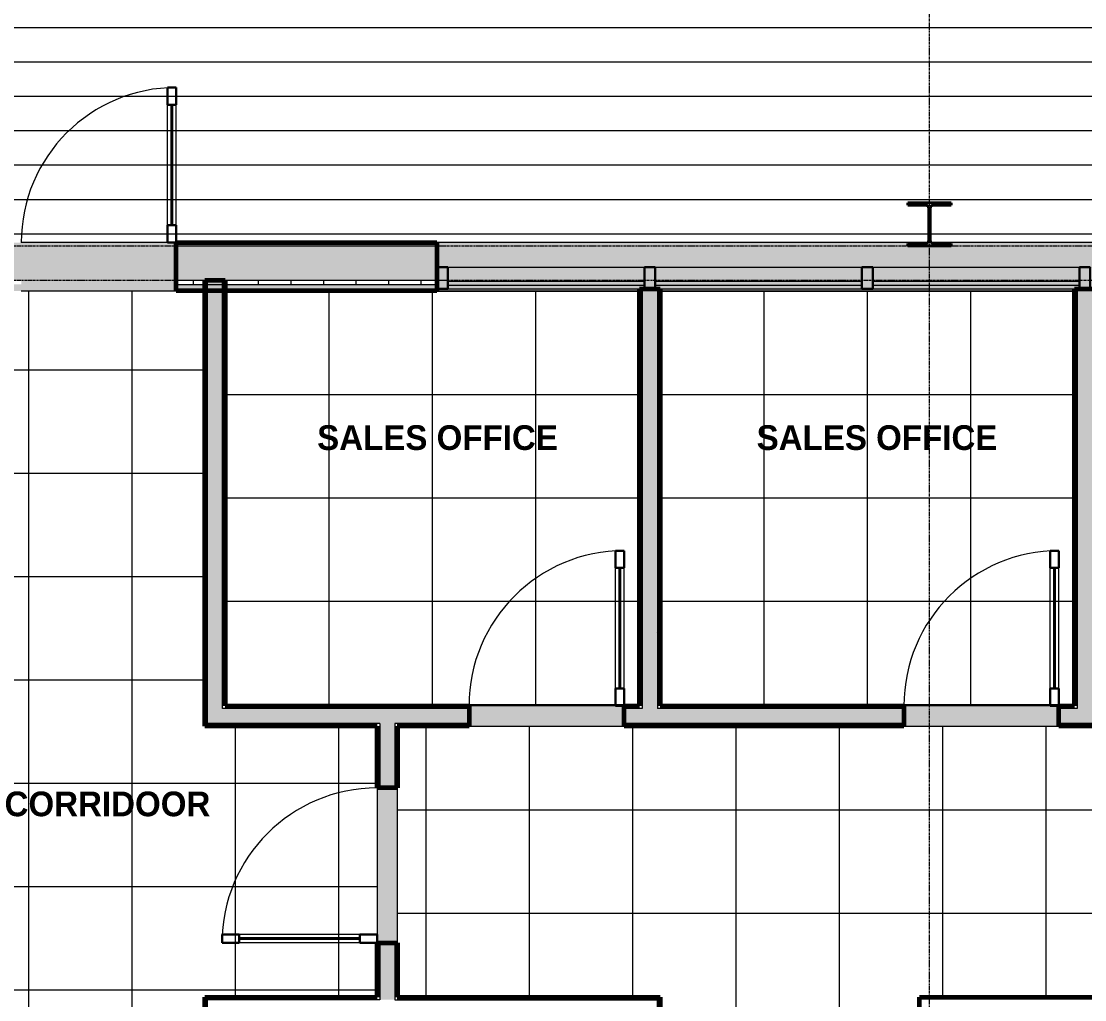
# Model space of a CAD drawing. Header units: inches. Extents: x 127 to 2210, y -1631 to -47.
# Drawn here: x 1138.4 to 1385.4, y -863.6 to -636.3 of the extents above; entities that cross this region are included whole.
import ezdxf

# ---------------------------------------------------------------- set-up
doc = ezdxf.new("R2010")
doc.units = ezdxf.units.IN
doc.header["$MEASUREMENT"] = 0
doc.linetypes.add('Grid Line 1_2_', pattern=[0.875, 0.5, -0.125, 0.125, -0.125])
for name, color, linetype, lineweight in [('A-AREA-IDEN', 2, 'Continuous', 9), ('A-CLNG-PATT', 13, 'Continuous', 18), ('A-DOOR', 31, 'Continuous', 18), ('A-DOOR-GLAZ', 31, 'Continuous', 40), ('A-GLAZ-CURT', 52, 'Continuous', 9), ('A-GLAZ-CWMG', 51, 'Continuous', 9), ('A-ROOF-PATT', 132, 'Continuous', 18), ('A-WALL', 113, 'Continuous', 18), ('A-WALL-PATT', 111, 'Continuous', 60), ('I-WALL', 2, 'Continuous', 18), ('L-SITE-WALL', 31, 'Continuous', 18), ('S-COLS', 52, 'Continuous', 9), ('S-GRID', 1, 'Continuous', 9)]:
    doc.layers.add(name, color=color, linetype=linetype, lineweight=lineweight)
doc.styles.add('Century Gothic_B', font='GOTHICB.TTF', dxfattribs={"height": 5.744479})
pattern_1 = [(0, (0, 0), (20.48, 5.12), [0.845, -14.515, 0.845, -14.515, -81.92]), (0, (0, 0), (20.48, 5.12), [-30.72, 0.845, -29.875, 0.845, -14.515, -35.84]), (0, (0, 0), (20.48, 5.12), [-76.8, 0.845, -9.395, 0.845, -24.755]), (120, (7.68, 2.56), (-14.67405, 15.1762), [0.845, -14.515, 0.845, -14.515, -81.92]), (120, (7.68, 2.56), (-14.67405, 15.1762), [-30.72, 0.845, -29.875, 0.845, -14.515, -35.84]), (120, (7.68, 2.56), (-14.67405, 15.1762), [-76.8, 0.845, -9.395, 0.845, -24.755]), (240, (10.24, 12.8), (-5.80595, -20.2962), [0.845, -14.515, 0.845, -14.515, -81.92]), (240, (10.24, 12.8), (-5.80595, -20.2962), [-30.72, 0.845, -29.875, 0.845, -14.515, -35.84]), (240, (10.24, 12.8), (-5.80595, -20.2962), [-76.8, 0.845, -9.395, 0.845, -24.755])]

# ---------------------------------------------------------------- blocks, each defined once
blk = doc.blocks.new('Single-Glass 1 - 36_ x 84_-598703-REFLECTED CEILING PLAN - OFFICE ANNEX')
at = {"layer": 'A-DOOR', "color": 90, "lineweight": 30}
for p, q in [((16, 37.625), (16, 41.625)), ((18, 41.625), (16, 41.625)), ((18, 37.625), (18, 41.625)), ((16, 37.625), (18, 37.625)), ((16, 9.625), (18, 9.625)), ((16, 5.625), (16, 9.625)), ((18, 5.625), (18, 9.625)), ((18, 5.625), (16, 5.625))]:
    blk.add_line(p, q, dxfattribs=at)
at = {"layer": 'A-DOOR', "color": 7, "lineweight": 9}
for p, q in [((16, 9.625), (16, 37.625)), ((18, 9.625), (18, 37.625))]:
    blk.add_line(p, q, dxfattribs=at)
blk.add_arc((18, 5.625), 36, 90, 180, dxfattribs=at)
at = {"layer": 'A-DOOR-GLAZ', "color": 130}
blk.add_line((17, 37.625), (17, 9.625), dxfattribs=at)
blk = doc.blocks.new('System Panel - Glazed-552699-REFLECTED CEILING PLAN - OFFICE ANNEX')
at = {"layer": 'A-GLAZ-CURT'}
blk.add_hatch(color=151, dxfattribs=at).paths.add_polyline_path([(22.86, -1.75), (22.86, -0.75), (-22.86, -0.75), (-22.86, -1.75)], flags=0)
at = {"layer": 'A-GLAZ-CURT', "color": 50, "lineweight": 18}
for p, q in [((-22.86, -1.75), (-22.86, -0.75)), ((-22.86, -0.75), (22.86, -0.75)), ((22.86, -1.75), (-22.86, -1.75)), ((22.86, -0.75), (22.86, -1.75))]:
    blk.add_line(p, q, dxfattribs=at)
blk = doc.blocks.new('Rectangular Mullion - 2_5_ x 5_ rectangular-552639-REFLECTED CEILING PLAN - OFFICE ANNEX')
at = {"layer": 'A-GLAZ-CWMG'}
blk.add_hatch(color=170, dxfattribs=at).paths.add_polyline_path([(-2.5, 2.5), (-2.5, -2.5), (0, -2.5), (0, 2.5)], flags=0)
at = {"layer": 'A-GLAZ-CWMG', "color": 90, "lineweight": 30}
for p, q in [((-2.5, 2.5), (0, 2.5)), ((-2.5, -2.5), (-2.5, 2.5)), ((0, 2.5), (0, -2.5)), ((0, -2.5), (-2.5, -2.5))]:
    blk.add_line(p, q, dxfattribs=at)
blk = doc.blocks.new('System Panel - Glazed-552889-REFLECTED CEILING PLAN - OFFICE ANNEX')
at = {"layer": 'A-GLAZ-CURT'}
blk.add_hatch(color=151, dxfattribs=at).paths.add_polyline_path([(24, -1.75), (24, -0.75), (-24, -0.75), (-24, -1.75)], flags=0)
at = {"layer": 'A-GLAZ-CURT', "color": 50, "lineweight": 18}
for p, q in [((-24, -1.75), (-24, -0.75)), ((-24, -0.75), (24, -0.75)), ((24, -1.75), (-24, -1.75)), ((24, -0.75), (24, -1.75))]:
    blk.add_line(p, q, dxfattribs=at)
blk = doc.blocks.new('Rectangular Mullion - 2_5_ x 5_ rectangular-552885-REFLECTED CEILING PLAN - OFFICE ANNEX')
at = {"layer": 'A-GLAZ-CWMG'}
h = blk.add_hatch(color=170, dxfattribs=at)
h.paths.add_polyline_path([(1286.78, -698.46), (1333.65, -698.46), (1333.65, -697.71), (1285.65, -697.71), (1285.65, -698.46), (1286.15, -698.46)], flags=0)
h.paths.add_polyline_path([(1286.15, -696.71), (1333.65, -696.71), (1333.65, -693.46), (1285.65, -693.46), (1285.65, -696.71)], flags=0)
at = {"layer": 'A-GLAZ-CWMG', "color": 7}
for p, q in [((1285.65, -693.46), (1333.65, -693.46)), ((1286.78, -698.46), (1333.65, -698.46))]:
    blk.add_line(p, q, dxfattribs=at)
blk = doc.blocks.new('Rectangular Mullion - 2_5_ x 5_ rectangular-V15-REFLECTED CEILING PLAN - OFFICE ANNEX')
at = {"layer": 'A-GLAZ-CWMG'}
h = blk.add_hatch(color=170, dxfattribs=at)
h.paths.add_polyline_path([(1336.15, -698.46), (1384.15, -698.46), (1384.15, -697.71), (1336.15, -697.71)], flags=0)
h.paths.add_polyline_path([(1384.15, -696.71), (1384.15, -693.46), (1336.15, -693.46), (1336.15, -696.71), (1383.65, -696.71)], flags=0)
at = {"layer": 'A-GLAZ-CWMG', "color": 7}
for p, q in [((1336.15, -693.46), (1384.15, -693.46)), ((1336.15, -698.46), (1383.03, -698.46))]:
    blk.add_line(p, q, dxfattribs=at)
blk = doc.blocks.new('Rectangular Mullion - 2_5_ x 5_ rectangular-552636-REFLECTED CEILING PLAN - OFFICE ANNEX')
at = {"layer": 'A-GLAZ-CWMG'}
blk.add_hatch(color=170, dxfattribs=at).paths.add_polyline_path([(1.25, 2.5), (1.25, -2.5), (-1.25, -2.5), (-1.25, 2.5)], flags=0)
at = {"layer": 'A-GLAZ-CWMG', "color": 90, "lineweight": 30}
for p, q in [((1.25, 2.5), (-1.25, 2.5)), ((-1.25, 2.5), (-1.25, -2.5)), ((1.25, -2.5), (1.25, 2.5)), ((-1.25, -2.5), (1.25, -2.5))]:
    blk.add_line(p, q, dxfattribs=at)
blk = doc.blocks.new('Rectangular Mullion - 2_5_ x 5_ rectangular-552698-REFLECTED CEILING PLAN - OFFICE ANNEX')
at = {"layer": 'A-GLAZ-CWMG'}
h = blk.add_hatch(color=170, dxfattribs=at)
h.paths.add_polyline_path([(1237.44, -698.46), (1283.15, -698.46), (1283.15, -697.71), (1237.44, -697.71)], flags=0)
h.paths.add_polyline_path([(1283.15, -696.71), (1283.15, -693.46), (1237.44, -693.46), (1237.44, -696.71), (1282.65, -696.71)], flags=0)
at = {"layer": 'A-GLAZ-CWMG', "color": 7}
for p, q in [((1237.44, -693.46), (1283.15, -693.46)), ((1237.44, -698.46), (1282.03, -698.46))]:
    blk.add_line(p, q, dxfattribs=at)
blk = doc.blocks.new('Open Source Metal Building_Exterior_rvt-1-REFLECTED CEILING PLAN - OFFICE ANNEX')
at = {"layer": 'A-ROOF-PATT', "lineweight": 9}
h = blk.add_hatch(dxfattribs=at)
h.set_pattern_fill('FP_35', style=0, pattern_type=2)
h.set_pattern_definition([(180, (-24239.079, 22238.23), (1e-15, 7.993), [])])
h.paths.add_polyline_path([(2047.37, -700.56), (2210.16, -700.56), (2210.16, -698.96), (2044.81, -698.96), (2044.81, -700.56), (2046.41, -700.56)], flags=0)
h.paths.add_polyline_path([(647.43, -700.56), (891.64, -700.56), (891.64, -698.96), (641.67, -698.96), (641.67, -700.56)], flags=0)
h.paths.add_polyline_path([(366.33, -700.56), (367.94, -700.56), (367.94, -698.96), (126.52, -698.96), (126.52, -700.56), (354.41, -700.56)], flags=0)
h.paths.add_polyline_path([(379.19, -700.56), (379.69, -700.56), (379.69, -698.96), (379.19, -698.96)], flags=0)
h.paths.add_polyline_path([(634.17, -700.56), (634.17, -698.96), (627.56, -698.96), (627.56, -700.56)], flags=0)
h.paths.add_polyline_path([(622.81, -700.56), (622.81, -698.96), (387.19, -698.96), (387.19, -700.56), (582.31, -700.56)], flags=0)
h.paths.add_polyline_path([(2014.82, -687.71), (2028.94, -687.7), (2029.14, -687.21), (2029.14, -679.73), (2028.94, -679.24), (2028.45, -679.04), (2024.31, -679.04), (2024.31, -678.48), (2034.31, -678.48), (2034.31, -679.04), (2030.17, -679.04), (2029.68, -679.24), (2029.48, -679.73), (2029.48, -687.21), (2029.71, -687.71), (2210.16, -687.71), (2210.16, -119.95), (126.52, -119.95), (126.52, -687.71), (383.06, -687.7), (383.27, -687.21), (383.27, -679.73), (383.06, -679.24), (382.58, -679.04), (378.44, -679.04), (378.44, -678.48), (388.44, -678.48), (388.44, -679.04), (384.3, -679.04), (383.81, -679.24), (383.61, -679.73), (383.61, -687.21), (383.84, -687.71), (637.54, -687.7), (637.75, -687.21), (637.75, -679.73), (637.54, -679.24), (637.05, -679.04), (632.92, -679.04), (632.92, -678.48), (642.92, -678.48), (642.92, -679.04), (638.78, -679.04), (638.29, -679.24), (638.09, -679.73), (638.09, -687.21), (638.32, -687.71), (760.61, -687.71), (760.61, -200.84), (1118.36, -200.84), (1118.36, -448.84), (1039.36, -448.84), (1039.36, -571.59), (1118.36, -571.59), (1118.36, -678.48), (1127.35, -678.48), (1127.35, -679.04), (1123.21, -679.04), (1122.73, -679.24), (1122.52, -679.73), (1122.52, -687.21), (1122.75, -687.71), (1348.98, -687.7), (1349.18, -687.21), (1349.18, -679.73), (1348.98, -679.24), (1348.49, -679.04), (1344.35, -679.04), (1344.35, -678.48), (1354.35, -678.48), (1354.35, -679.04), (1350.21, -679.04), (1349.73, -679.24), (1349.52, -679.73), (1349.52, -687.21), (1349.75, -687.71), (1591.98, -687.7), (1592.18, -687.21), (1592.18, -679.73), (1591.98, -679.24), (1591.49, -679.04), (1587.35, -679.04), (1587.35, -678.48), (1597.35, -678.48), (1597.35, -679.04), (1593.21, -679.04), (1592.73, -679.24), (1592.52, -679.73), (1592.52, -687.21), (1592.75, -687.71), (1800.56, -687.7), (1800.77, -687.21), (1800.77, -679.73), (1800.56, -679.24), (1800.08, -679.04), (1795.94, -679.04), (1795.94, -678.48), (1805.94, -678.48), (1805.94, -679.04), (1801.8, -679.04), (1801.31, -679.24), (1801.11, -679.73), (1801.11, -687.21), (1801.34, -687.71), (1949.7, -687.71)], flags=0)
h.paths.add_polyline_path([(1014.73, -687.71), (1113.61, -687.71), (1113.61, -675.59), (765.36, -675.59), (765.36, -687.71), (895.02, -687.7), (895.23, -687.21), (895.23, -679.73), (895.02, -679.24), (894.53, -679.04), (890.39, -679.04), (890.39, -678.48), (900.39, -678.48), (900.39, -679.04), (896.26, -679.04), (895.77, -679.24), (895.56, -679.73), (895.56, -687.21), (895.79, -687.71), (1011.23, -687.71)], flags=0)
h.paths.add_polyline_path([(1121.95, -687.71), (1121.98, -687.7), (1122.18, -687.21), (1122.18, -679.73), (1121.98, -679.24), (1121.49, -679.04), (1118.36, -679.04), (1118.36, -687.71), (1121.49, -687.71)], flags=0)
at = {"layer": 'A-WALL-PATT', "lineweight": 9}
h = blk.add_hatch(dxfattribs=at)
h.set_pattern_fill('FP_31', color=55, style=0, pattern_type=2)
h.set_pattern_definition([(161.57, (0.32, 0.32), (-2.56049618, -0.0005374), [0, -18.214, 2.022, 0]), (18.43, (-0.32, 0.32), (-2.56049618, 0.0005374), [0, -18.214, 2.022, 0]), (108.43, (0.32, 0.32), (1.2792209, -6.40087673), [6.07, -14.166]), (71.57, (-0.32, 0.32), (1.2792209, 6.40087673), [6.07, -14.166])])
h.paths.add_polyline_path([(2079.93, -696.46), (2210.16, -696.46), (2210.16, -688.46), (1644.4, -688.46), (1644.4, -696.46), (2047.37, -696.46)], flags=0)
h.paths.add_polyline_path([(1559.02, -696.46), (1608.4, -696.46), (1608.4, -688.46), (1540.94, -688.46), (1540.94, -696.46)], flags=0)
h.paths.add_polyline_path([(370.44, -696.46), (385.56, -696.46), (385.56, -688.46), (126.52, -688.46), (126.52, -696.46), (354.41, -696.46)], flags=0)
h.paths.add_polyline_path([(842.77, -696.46), (1138.4, -696.46), (1138.4, -688.46), (421.56, -688.46), (421.56, -696.46), (777.65, -696.46)], flags=0)
h.paths.add_polyline_path([(1174.4, -696.46), (1234.94, -696.46), (1234.94, -688.46), (1174.4, -688.46)], flags=0)
h = blk.add_hatch(dxfattribs=at)
h.set_pattern_fill('FP_32', style=0, pattern_type=2)
h.set_pattern_definition([(0, (0, 0), (0, 7.554), []), (90, (0, 0), (-7.554, 5e-16), [])])
h.paths.add_polyline_path([(1608.4, -697.46), (1608.4, -696.46), (1540.94, -696.46), (1540.94, -697.46), (1559.02, -697.46)], flags=0)
h.paths.add_polyline_path([(2079.93, -697.46), (2210.16, -697.46), (2210.16, -696.46), (2042.31, -696.46), (2042.31, -697.46), (2047.37, -697.46)], flags=0)
h.paths.add_polyline_path([(1949.7, -697.46), (2034.31, -697.46), (2034.31, -696.46), (1644.4, -696.46), (1644.4, -697.46), (1819.47, -697.46)], flags=0)
h.paths.add_polyline_path([(369.44, -697.46), (370.44, -697.46), (370.44, -696.46), (126.52, -696.46), (126.52, -697.46), (354.41, -697.46)], flags=0)
h.paths.add_polyline_path([(385.56, -697.46), (385.56, -696.46), (378.44, -696.46), (378.44, -697.46), (379.19, -697.46)], flags=0)
h.paths.add_polyline_path([(842.77, -697.46), (1138.4, -697.46), (1138.4, -696.46), (421.56, -696.46), (421.56, -697.46), (777.65, -697.46)], flags=0)
h.paths.add_polyline_path([(1174.4, -697.46), (1234.94, -697.46), (1234.94, -696.46), (1174.4, -696.46)], flags=0)
at = {"layer": 'L-SITE-WALL', "lineweight": 5}
h = blk.add_hatch(color=21, dxfattribs=at)
h.paths.add_polyline_path([(1138.4, -688.46), (1138.4, -687.71), (421.56, -687.71), (421.56, -688.46), (1135.78, -688.46)], flags=0)
h.paths.add_polyline_path([(2079.93, -688.46), (2210.16, -688.46), (2210.16, -687.71), (1644.4, -687.71), (1644.4, -688.46), (2047.37, -688.46)], flags=0)
h.paths.add_polyline_path([(1234.94, -688.46), (1234.94, -687.71), (1174.4, -687.71), (1174.4, -688.46)], flags=0)
h.paths.add_polyline_path([(1540.94, -688.46), (1608.4, -688.46), (1608.4, -687.71), (1540.94, -687.71)], flags=0)
h.paths.add_polyline_path([(354.41, -688.46), (385.56, -688.46), (385.56, -687.71), (126.52, -687.71), (126.52, -688.46), (321.86, -688.46)], flags=0)
blk.add_hatch(color=8, dxfattribs=at).paths.add_polyline_path([(1168.34, -698.96), (1174.4, -698.96), (1174.4, -687.71), (1138.4, -687.71), (1138.4, -698.96)], flags=0)
h = blk.add_hatch(color=8, dxfattribs=at)
h.paths.add_polyline_path([(1387.78, -698.96), (1484.03, -698.96), (1484.03, -698.46), (1387.78, -698.46)], flags=0)
h.paths.add_polyline_path([(1540.94, -698.96), (1540.94, -698.46), (1488.78, -698.46), (1488.78, -698.96), (1538.44, -698.96)], flags=0)
h.paths.add_polyline_path([(1383.03, -698.96), (1383.03, -698.46), (1286.78, -698.46), (1286.78, -698.96), (1336.15, -698.96)], flags=0)
h.paths.add_polyline_path([(1234.94, -698.96), (1282.03, -698.96), (1282.03, -698.46), (1234.94, -698.46)], flags=0)
h.paths.add_polyline_path([(1386.65, -693.46), (1540.94, -693.46), (1540.94, -687.71), (1349.75, -687.71), (1350.21, -687.9), (1354.35, -687.9), (1354.35, -688.46), (1344.35, -688.46), (1344.35, -687.9), (1348.49, -687.9), (1348.95, -687.71), (1234.94, -687.71), (1234.94, -693.46), (1384.15, -693.46)], flags=0)
at = {"layer": 'L-SITE-WALL'}
h = blk.add_hatch(color=253, dxfattribs=at)
h.paths.add_polyline_path([(2079.93, -698.96), (2210.16, -698.96), (2210.16, -697.46), (2043.31, -697.46), (2043.31, -698.96), (2047.37, -698.96)], flags=0)
h.paths.add_polyline_path([(379.19, -698.96), (385.56, -698.96), (385.56, -697.46), (379.19, -697.46)], flags=0)
h.paths.add_polyline_path([(1038.11, -698.96), (1138.4, -698.96), (1138.4, -697.46), (421.56, -697.46), (421.56, -698.96), (907.88, -698.96)], flags=0)
h.paths.add_polyline_path([(1174.4, -698.96), (1234.94, -698.96), (1234.94, -697.46), (1174.4, -697.46)], flags=0)
h.paths.add_polyline_path([(2033.56, -698.96), (2033.56, -697.46), (1644.4, -697.46), (1644.4, -698.96), (2031.09, -698.96)], flags=0)
h.paths.add_polyline_path([(1540.94, -698.96), (1608.4, -698.96), (1608.4, -697.46), (1540.94, -697.46)], flags=0)
h.paths.add_polyline_path([(367.94, -698.96), (369.44, -698.96), (369.44, -697.46), (126.52, -697.46), (126.52, -698.96), (354.41, -698.96)], flags=0)
at = {"layer": 'S-COLS'}
h = blk.add_hatch(dxfattribs=at)
h.set_pattern_fill('FP_34', color=256, style=0, pattern_type=2)
h.set_pattern_definition([(45, (0, 0), (-6.335677, 6.335677), []), (45, (0, 9.6), (-6.335677, 6.335677), [])])
h.paths.add_polyline_path([(1354.35, -688.46), (1354.35, -687.9), (1350.21, -687.9), (1349.73, -687.7), (1349.52, -687.21), (1349.52, -679.73), (1349.73, -679.24), (1350.21, -679.04), (1354.35, -679.04), (1354.35, -678.48), (1344.35, -678.48), (1344.35, -679.04), (1348.49, -679.04), (1348.98, -679.24), (1349.18, -679.73), (1349.18, -687.21), (1348.98, -687.7), (1348.49, -687.9), (1344.35, -687.9), (1344.35, -688.46)], flags=0)
at = {"layer": 'A-WALL', "color": 50}
for p, q in [((1174.4, -688.46), (1234.94, -688.46)), ((1174.4, -696.46), (1234.94, -696.46)), ((1174.4, -697.46), (1234.94, -697.46))]:
    blk.add_line(p, q, dxfattribs=at)
at = {"layer": 'L-SITE-WALL', "color": 50}
for p, q in [((1174.4, -687.71), (1138.4, -687.71)), ((1348.95, -687.71), (1234.94, -687.71)), ((1540.94, -687.71), (1349.75, -687.71)), ((1138.4, -698.96), (1174.4, -698.96)), ((1234.94, -698.96), (1282.03, -698.96)), ((1286.78, -698.96), (1383.03, -698.96))]:
    blk.add_line(p, q, dxfattribs=at)
at = {"layer": 'L-SITE-WALL', "color": 250, "lineweight": 60}
for p, q in [((1174.4, -698.96), (1174.4, -687.71)), ((1174.4, -687.71), (1234.94, -687.71)), ((1234.94, -687.71), (1234.94, -698.96)), ((1234.94, -698.96), (1174.4, -698.96))]:
    blk.add_line(p, q, dxfattribs=at)
at = {"layer": 'S-COLS', "color": 130, "lineweight": 40}
for p, q in [((1344.35, -678.48), (1354.35, -678.48)), ((1344.35, -679.04), (1344.35, -678.48)), ((1348.49, -679.04), (1344.35, -679.04)), ((1354.35, -679.04), (1350.21, -679.04)), ((1354.35, -678.48), (1354.35, -679.04)), ((1349.18, -687.21), (1349.18, -679.73)), ((1349.52, -679.73), (1349.52, -687.21)), ((1344.35, -688.46), (1344.35, -687.9)), ((1344.35, -687.9), (1348.49, -687.9)), ((1354.35, -688.46), (1344.35, -688.46)), ((1350.21, -687.9), (1354.35, -687.9)), ((1354.35, -687.9), (1354.35, -688.46))]:
    blk.add_line(p, q, dxfattribs=at)
for centre, start, end in [((1348.49, -679.73), 0, 90), ((1350.21, -679.73), 90, 180), ((1348.49, -687.21), 270, 0), ((1350.21, -687.21), 180, 270)]:
    blk.add_arc(centre, 0.691, start, end, dxfattribs=at)
at = {"layer": 'S-GRID', "linetype": 'Grid Line 1_2_'}
for p, q in [((1349.35, -1631.19), (1349.35, -124.28)), ((329.05, -688.46), (2105.65, -688.46)), ((329.05, -696.46), (2105.65, -696.46))]:
    blk.add_line(p, q, dxfattribs=at)
at = {"lineweight": 9}
for name, p in [('Single-Glass 1 - 36_ x 84_-598703-REFLECTED CEILING PLAN - OFFICE ANNEX', (1156.4, -693.34)), ('Rectangular Mullion - 2_5_ x 5_ rectangular-552698-REFLECTED CEILING PLAN - OFFICE ANNEX', (0, 0)), ('Rectangular Mullion - 2_5_ x 5_ rectangular-552885-REFLECTED CEILING PLAN - OFFICE ANNEX', (0, 0)), ('Rectangular Mullion - 2_5_ x 5_ rectangular-V15-REFLECTED CEILING PLAN - OFFICE ANNEX', (0, 0)), ('System Panel - Glazed-552699-REFLECTED CEILING PLAN - OFFICE ANNEX', (1260.29, -695.96)), ('System Panel - Glazed-552889-REFLECTED CEILING PLAN - OFFICE ANNEX', (1309.65, -695.96)), ('System Panel - Glazed-552889-REFLECTED CEILING PLAN - OFFICE ANNEX', (1360.15, -695.96))]:
    blk.add_blockref(name, p, dxfattribs=at)
at = {"lineweight": 9, "rotation": 180}
blk.add_blockref('Rectangular Mullion - 2_5_ x 5_ rectangular-552639-REFLECTED CEILING PLAN - OFFICE ANNEX', (1234.94, -695.96), dxfattribs=at)
at = {"lineweight": 9, "extrusion": (0, 0, -1), "rotation": 180}
for p in [(-1284.4, -695.96), (-1334.9, -695.96), (-1385.4, -695.96)]:
    blk.add_blockref('Rectangular Mullion - 2_5_ x 5_ rectangular-552636-REFLECTED CEILING PLAN - OFFICE ANNEX', p, dxfattribs=at)
blk = doc.blocks.new('Single-Glass 1 - 36_ x 84_-564710-REFLECTED CEILING PLAN - OFFICE ANNEX')
at = {"layer": 'A-DOOR', "lineweight": 30}
for p, q in [((16, 34.375), (16, 38.375)), ((18, 38.375), (16, 38.375)), ((18, 34.375), (18, 38.375)), ((16, 34.375), (18, 34.375)), ((16, 6.375), (18, 6.375)), ((16, 2.375), (16, 6.375)), ((18, 2.375), (18, 6.375)), ((18, 2.375), (16, 2.375))]:
    blk.add_line(p, q, dxfattribs=at)
at = {"layer": 'A-DOOR', "lineweight": 9}
for p, q in [((16, 6.375), (16, 34.375)), ((18, 6.375), (18, 34.375))]:
    blk.add_line(p, q, dxfattribs=at)
blk.add_arc((18, 2.375), 36, 90, 180, dxfattribs=at)
at = {"layer": 'A-DOOR-GLAZ'}
blk.add_line((17, 34.375), (17, 6.375), dxfattribs=at)
blk = doc.blocks.new('Single-Glass 1 - 36_ x 84_-564716-REFLECTED CEILING PLAN - OFFICE ANNEX')
at = {"layer": 'A-DOOR', "lineweight": 30}
for p, q in [((16, -2.375), (16, -6.375)), ((18, -2.375), (16, -2.375)), ((18, -2.375), (18, -6.375)), ((16, -6.375), (18, -6.375)), ((16, -34.375), (16, -38.375)), ((16, -34.375), (18, -34.375)), ((18, -34.375), (18, -38.375)), ((18, -38.375), (16, -38.375))]:
    blk.add_line(p, q, dxfattribs=at)
at = {"layer": 'A-DOOR', "lineweight": 9}
for p, q in [((16, -6.375), (16, -34.375)), ((18, -6.375), (18, -34.375))]:
    blk.add_line(p, q, dxfattribs=at)
blk.add_arc((18, -2.375), 36, 180, 270, dxfattribs=at)
at = {"layer": 'A-DOOR-GLAZ'}
blk.add_line((17, -34.375), (17, -6.375), dxfattribs=at)

msp = doc.modelspace()

# ---------------------------------------------------------------- hatches: boundary and pattern name
at = {"layer": 'A-CLNG-PATT'}
h = msp.add_hatch(dxfattribs=at)
h.set_pattern_fill('FP_25', color=256, style=0, pattern_type=2)
h.set_pattern_definition([(0, (1068.12, -837.293), (0, -24), []), (270, (1068.12, -837.293), (-24, -1e-15), [])])
h.paths.add_polyline_path([(1168.34, -1012.46), (1181.03, -1012.46), (1181.03, -862.96), (1221.03, -862.96), (1221.03, -800.04), (1181.03, -800.04), (1181.03, -698.96), (1120.78, -698.96), (1120.78, -1005.35), (1127.35, -1005.35), (1127.33, -1005.9), (1123.21, -1005.9), (1122.73, -1006.11), (1122.52, -1006.6), (1122.52, -1012.46), (1135.78, -1012.46)], flags=0)
h.paths.add_polyline_path([(1122.18, -1012.46), (1122.18, -1006.6), (1121.98, -1006.11), (1121.49, -1005.9), (1120.78, -1005.9), (1120.78, -1012.46)], flags=0)
h.paths.add_polyline_path([(1103.22, -903.09), (1116.03, -903.09), (1116.03, -698.96), (902.78, -698.96), (902.78, -903.09), (1038.11, -903.09)], flags=0)
h = msp.add_hatch(dxfattribs=at)
h.set_pattern_fill('FP_29', color=256, style=0, pattern_type=2)
h.set_pattern_definition([(270, (1233.903, -747.063), (-24, -1e-15), []), (180, (1233.903, -747.063), (3e-15, 24), [])])
h.paths.add_polyline_path([(1278.4, -795.29), (1282.03, -795.29), (1282.03, -698.96), (1185.78, -698.96), (1185.78, -795.29), (1242.4, -795.29)], flags=0)
h = msp.add_hatch(dxfattribs=at)
h.set_pattern_fill('FP_17', color=256, style=0, pattern_type=2)
h.set_pattern_definition([(90, (1334.903, -747.063), (24, -1e-15), []), (0, (1334.903, -747.063), (0, -24), [])])
h.paths.add_polyline_path([(1343.4, -795.29), (1383.03, -795.29), (1383.03, -698.96), (1286.78, -698.96), (1286.78, -795.29), (1298.56, -795.29)], flags=0)
h = msp.add_hatch(dxfattribs=at)
h.set_pattern_fill('FP_6', color=256, style=0, pattern_type=2)
h.set_pattern_definition([(270, (1352.403, -1107.5), (-24, -1e-15), []), (180, (1352.403, -1107.5), (-3e-15, 24), [])])
h.paths.add_polyline_path([(1559.02, -1331.96), (1585.03, -1331.96), (1585.03, -1271.71), (1347.03, -1271.71), (1347.03, -1173.33), (1344.35, -1173.33), (1344.35, -1172.77), (1347.03, -1172.77), (1347.03, -1163.9), (1344.35, -1163.9), (1344.35, -1163.35), (1347.03, -1163.35), (1347.03, -1015.33), (1344.35, -1015.33), (1344.35, -1014.77), (1347.03, -1014.77), (1347.03, -1005.9), (1344.35, -1005.9), (1344.35, -1005.35), (1347.03, -1005.35), (1347.03, -862.96), (1585.03, -862.96), (1585.03, -800.04), (1225.78, -800.04), (1225.78, -862.96), (1286.78, -862.96), (1286.78, -1271.71), (1185.78, -1271.71), (1185.78, -1331.96), (1493.91, -1331.96)], flags=0)
at = {"layer": 'A-WALL-PATT', "lineweight": 9}
h = msp.add_hatch(dxfattribs=at)
h.set_pattern_fill('FP_1', color=256, style=0, pattern_type=2)
h.set_pattern_definition(pattern_1)
h.paths.add_polyline_path([(1181.03, -799.41), (1181.65, -799.41), (1181.65, -696.46), (1181.03, -696.46), (1181.03, -795.29)], flags=0)
h = msp.add_hatch(dxfattribs=at)
h.set_pattern_fill('FP_1', color=256, style=0, pattern_type=2)
h.set_pattern_definition(pattern_1)
h.paths.add_polyline_path([(1185.78, -795.29), (1185.78, -696.46), (1185.15, -696.46), (1185.15, -795.29)], flags=0)
h = msp.add_hatch(dxfattribs=at)
h.set_pattern_fill('FP_1', color=256, style=0, pattern_type=2)
h.set_pattern_definition(pattern_1)
h.paths.add_polyline_path([(1282.03, -795.29), (1282.65, -795.29), (1282.65, -698.46), (1282.03, -698.46), (1282.03, -742.25)], flags=0)
h = msp.add_hatch(dxfattribs=at)
h.set_pattern_fill('FP_1', color=256, style=0, pattern_type=2)
h.set_pattern_definition(pattern_1)
h.paths.add_polyline_path([(1286.15, -795.29), (1286.78, -795.29), (1286.78, -698.46), (1286.15, -698.46), (1286.15, -742.25)], flags=0)
h = msp.add_hatch(dxfattribs=at)
h.set_pattern_fill('FP_1', color=256, style=0, pattern_type=2)
h.set_pattern_definition(pattern_1)
h.paths.add_polyline_path([(1383.03, -795.29), (1383.65, -795.29), (1383.65, -698.46), (1383.03, -698.46), (1383.03, -742.25)], flags=0)
h = msp.add_hatch(dxfattribs=at)
h.set_pattern_fill('FP_1', color=256, style=0, pattern_type=2)
h.set_pattern_definition(pattern_1)
h.paths.add_polyline_path([(1585.65, -795.91), (1585.65, -795.29), (1528.4, -795.29), (1528.4, -795.91), (1559.02, -795.91)], flags=0)
h.paths.add_polyline_path([(1488.15, -795.91), (1492.4, -795.91), (1492.4, -795.29), (1488.15, -795.29)], flags=0)
h.paths.add_polyline_path([(1484.65, -795.91), (1484.65, -795.29), (1480.4, -795.29), (1480.4, -795.91)], flags=0)
h.paths.add_polyline_path([(1444.4, -795.91), (1444.4, -795.29), (1387.15, -795.29), (1387.15, -795.91), (1428.79, -795.91)], flags=0)
h.paths.add_polyline_path([(1343.4, -795.91), (1343.4, -795.29), (1286.15, -795.29), (1286.15, -795.91), (1298.56, -795.91)], flags=0)
h.paths.add_polyline_path([(1383.65, -795.91), (1383.65, -795.29), (1379.4, -795.29), (1379.4, -795.91)], flags=0)
h.paths.add_polyline_path([(1282.65, -795.91), (1282.65, -795.29), (1278.4, -795.29), (1278.4, -795.91)], flags=0)
h.paths.add_polyline_path([(1233.45, -795.91), (1242.4, -795.91), (1242.4, -795.29), (1185.15, -795.29), (1185.15, -795.91)], flags=0)
h = msp.add_hatch(dxfattribs=at)
h.set_pattern_fill('FP_1', color=256, style=0, pattern_type=2)
h.set_pattern_definition(pattern_1)
h.paths.add_polyline_path([(1589.78, -800.04), (1589.78, -799.41), (1528.4, -799.41), (1528.4, -800.04), (1559.02, -800.04)], flags=0)
h.paths.add_polyline_path([(1492.4, -800.04), (1492.4, -799.41), (1480.4, -799.41), (1480.4, -800.04)], flags=0)
h.paths.add_polyline_path([(1428.79, -800.04), (1444.4, -800.04), (1444.4, -799.41), (1379.4, -799.41), (1379.4, -800.04)], flags=0)
h.paths.add_polyline_path([(1343.4, -800.04), (1343.4, -799.41), (1278.4, -799.41), (1278.4, -800.04), (1298.56, -800.04)], flags=0)
h.paths.add_polyline_path([(1242.4, -800.04), (1242.4, -799.41), (1225.78, -799.41), (1225.78, -800.04), (1233.45, -800.04)], flags=0)
h.paths.add_polyline_path([(1221.03, -800.04), (1221.65, -800.04), (1221.65, -799.41), (1181.03, -799.41), (1181.03, -800.04)], flags=0)
h = msp.add_hatch(dxfattribs=at)
h.set_pattern_fill('FP_1', color=256, style=0, pattern_type=2)
h.set_pattern_definition(pattern_1)
h.paths.add_polyline_path([(1221.03, -862.96), (1221.65, -862.96), (1221.65, -850.4), (1221.03, -850.4)], flags=0)
h.paths.add_polyline_path([(1221.65, -814.4), (1221.65, -800.04), (1221.03, -800.04), (1221.03, -814.4)], flags=0)
h = msp.add_hatch(dxfattribs=at)
h.set_pattern_fill('FP_1', color=256, style=0, pattern_type=2)
h.set_pattern_definition(pattern_1)
h.paths.add_polyline_path([(1286.78, -863.59), (1286.78, -862.96), (1225.78, -862.96), (1225.78, -863.59), (1286.15, -863.59)], flags=0)
h.paths.add_polyline_path([(1221.65, -863.59), (1221.65, -862.96), (1181.03, -862.96), (1181.03, -863.59), (1200.89, -863.59)], flags=0)
h = msp.add_hatch(dxfattribs=at)
h.set_pattern_fill('FP_1', color=256, style=0, pattern_type=2)
h.set_pattern_definition(pattern_1)
h.paths.add_polyline_path([(1585.65, -863.59), (1589.78, -863.59), (1589.78, -862.96), (1347.03, -862.96), (1347.03, -863.59), (1585.03, -863.59)], flags=0)
at = {"layer": 'I-WALL', "lineweight": 5}
for points in [[(1185.15, -795.91), (1185.15, -696.46), (1181.65, -696.46), (1181.65, -795.91)], [(1282.65, -795.91), (1286.15, -795.91), (1286.15, -698.46), (1282.65, -698.46), (1282.65, -795.29)], [(1387.15, -795.91), (1387.15, -698.46), (1383.65, -698.46), (1383.65, -795.91)], [(1277.64, -800.04), (1278.4, -800.04), (1278.4, -795.29), (1242.4, -795.29), (1242.4, -800.04)], [(1378.64, -800.04), (1379.4, -800.04), (1379.4, -795.29), (1343.4, -795.29), (1343.4, -800.04)], [(1225.78, -850.4), (1225.78, -814.4), (1221.03, -814.4), (1221.03, -850.4), (1225.15, -850.4)]]:
    msp.add_hatch(color=256, dxfattribs=at).paths.add_polyline_path(points, flags=0)
h = msp.add_hatch(color=256, dxfattribs=at)
h.paths.add_polyline_path([(1589.15, -799.41), (1589.15, -795.91), (1528.4, -795.91), (1528.4, -799.41), (1559.02, -799.41)], flags=0)
h.paths.add_polyline_path([(1492.4, -799.41), (1492.4, -795.91), (1480.4, -795.91), (1480.4, -799.41)], flags=0)
h.paths.add_polyline_path([(1444.4, -799.41), (1444.4, -795.91), (1379.4, -795.91), (1379.4, -799.41), (1428.79, -799.41)], flags=0)
h.paths.add_polyline_path([(1343.4, -799.41), (1343.4, -795.91), (1278.4, -795.91), (1278.4, -799.41), (1298.56, -799.41)], flags=0)
h.paths.add_polyline_path([(1233.45, -799.41), (1242.4, -799.41), (1242.4, -795.91), (1181.65, -795.91), (1181.65, -799.41), (1225.78, -799.41)], flags=0)
h = msp.add_hatch(color=256, dxfattribs=at)
h.paths.add_polyline_path([(1221.65, -863.59), (1225.15, -863.59), (1225.15, -850.4), (1221.65, -850.4), (1221.65, -862.96)], flags=0)
h.paths.add_polyline_path([(1225.15, -814.4), (1225.15, -799.41), (1221.65, -799.41), (1221.65, -814.4)], flags=0)

# ---------------------------------------------------------------- linework, layer by layer
at = {"layer": 'A-WALL'}
for p, q in [((1181.65, -799.41), (1181.65, -696.46)), ((1185.15, -795.91), (1185.15, -696.46)), ((1282.65, -698.46), (1282.65, -795.91)), ((1286.15, -698.46), (1286.15, -795.91)), ((1383.65, -698.46), (1383.65, -795.91)), ((1242.4, -795.91), (1185.15, -795.91)), ((1282.65, -795.91), (1278.4, -795.91)), ((1343.4, -795.91), (1286.15, -795.91)), ((1383.65, -795.91), (1379.4, -795.91)), ((1221.65, -799.41), (1181.65, -799.41)), ((1221.65, -799.41), (1221.65, -814.4)), ((1242.4, -799.41), (1225.15, -799.41)), ((1225.15, -799.41), (1225.15, -814.4)), ((1225.78, -799.41), (1225.78, -800.04)), ((1343.4, -799.41), (1278.4, -799.41)), ((1444.4, -799.41), (1379.4, -799.41)), ((1221.65, -850.4), (1221.65, -863.59)), ((1225.15, -850.4), (1225.15, -863.59)), ((1221.65, -863.59), (1181.65, -863.59)), ((1181.65, -1286.4), (1181.65, -863.59)), ((1225.15, -863.59), (1286.15, -863.59)), ((1225.78, -862.96), (1225.78, -863.59)), ((1286.15, -867.71), (1286.15, -863.59))]:
    msp.add_line(p, q, dxfattribs=at)
at = {"layer": 'I-WALL', "lineweight": 60}
for p, q in [((1181.03, -800.04), (1181.03, -696.46)), ((1181.03, -696.46), (1185.78, -696.46)), ((1185.78, -696.46), (1185.78, -795.29)), ((1282.03, -795.29), (1282.03, -698.46)), ((1282.03, -698.46), (1286.78, -698.46)), ((1286.78, -698.46), (1286.78, -795.29)), ((1383.03, -795.29), (1383.03, -698.46)), ((1383.03, -698.46), (1387.78, -698.46)), ((1185.78, -795.29), (1242.4, -795.29)), ((1242.4, -795.29), (1242.4, -800.04)), ((1278.4, -795.29), (1282.03, -795.29)), ((1278.4, -800.04), (1278.4, -795.29)), ((1286.78, -795.29), (1343.4, -795.29)), ((1343.4, -795.29), (1343.4, -800.04)), ((1379.4, -795.29), (1383.03, -795.29)), ((1379.4, -800.04), (1379.4, -795.29)), ((1221.03, -800.04), (1181.03, -800.04)), ((1221.03, -814.4), (1221.03, -800.04)), ((1242.4, -800.04), (1225.78, -800.04)), ((1225.78, -800.04), (1225.78, -814.4)), ((1343.4, -800.04), (1278.4, -800.04)), ((1444.4, -800.04), (1379.4, -800.04)), ((1225.78, -814.4), (1221.03, -814.4)), ((1221.03, -862.96), (1221.03, -850.4)), ((1221.03, -850.4), (1225.78, -850.4)), ((1225.78, -850.4), (1225.78, -862.96)), ((1181.03, -1286.4), (1181.03, -862.96)), ((1181.03, -862.96), (1221.03, -862.96)), ((1225.78, -862.96), (1286.78, -862.96)), ((1286.78, -862.96), (1286.78, -867.71)), ((1347.03, -862.96), (1589.78, -862.96)), ((1347.03, -867.71), (1347.03, -862.96))]:
    msp.add_line(p, q, dxfattribs=at)
at = {"layer": 'I-WALL'}
for p, q in [((1278.4, -795.29), (1242.4, -795.29)), ((1379.4, -795.29), (1343.4, -795.29)), ((1242.4, -800.04), (1278.4, -800.04)), ((1343.4, -800.04), (1379.4, -800.04)), ((1221.03, -814.4), (1221.03, -850.4)), ((1225.78, -850.4), (1225.78, -814.4))]:
    msp.add_line(p, q, dxfattribs=at)

# ---------------------------------------------------------------- block references
at = {"layer": 'A-DOOR'}
for p in [(1260.4, -797.66), (1361.4, -797.66)]:
    msp.add_blockref('Single-Glass 1 - 36_ x 84_-564710-REFLECTED CEILING PLAN - OFFICE ANNEX', p, dxfattribs=at)
at = {"layer": 'A-DOOR', "rotation": 269.9999999999998}
msp.add_blockref('Single-Glass 1 - 36_ x 84_-564716-REFLECTED CEILING PLAN - OFFICE ANNEX', (1223.4, -832.4), dxfattribs=at)

# ---------------------------------------------------------------- texts
at = {"layer": 'A-AREA-IDEN', "attachment_point": 2, "line_spacing_factor": 0.984796, "style": 'Century Gothic_B'}
for s, insert, char_height, width in [('SALES OFFICE', (1235.08, -730.15), 5.7445, 61.272), ('SALES OFFICE', (1337.16, -730.15), 5.7445, 61.272), ('CORRIDOOR', (1158.42, -815.23), 5.744, 57.672)]:
    msp.add_mtext(s, dxfattribs=dict(at, insert=insert, char_height=char_height, width=width))

# ---------------------------------------------------------------- next in the draw order: block references
at = {"lineweight": 5}
msp.add_blockref('Open Source Metal Building_Exterior_rvt-1-REFLECTED CEILING PLAN - OFFICE ANNEX', (0, 0), dxfattribs=at)

doc.saveas('drawing.dxf')
